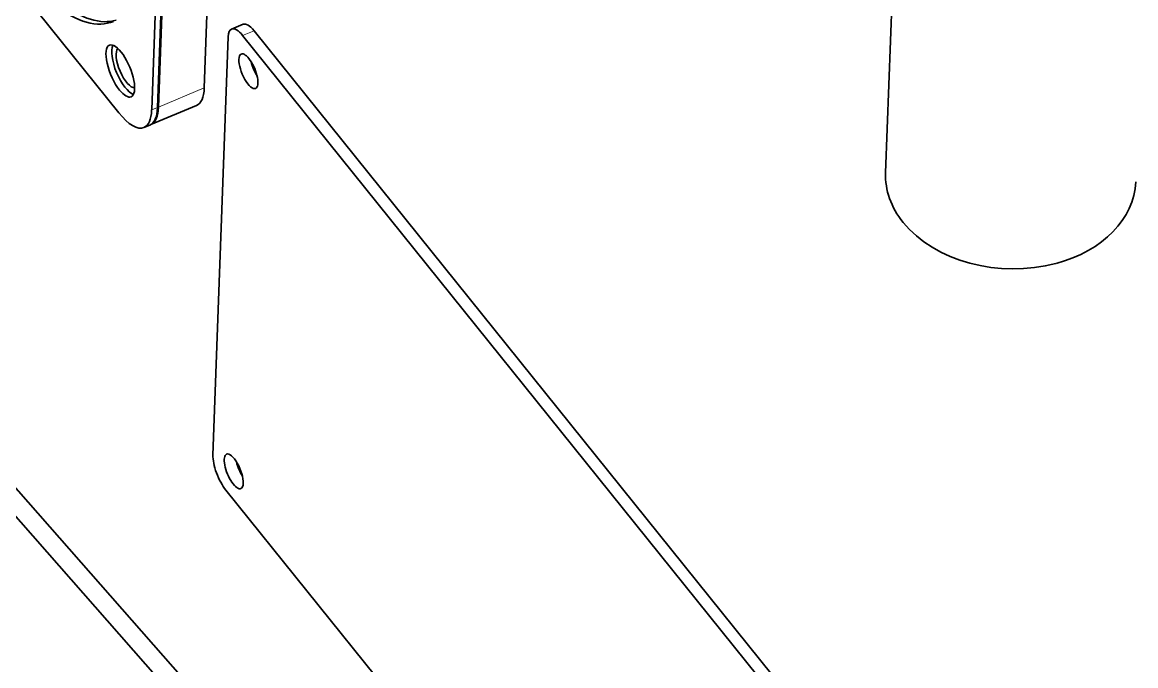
# Model space of a CAD drawing. Extents: x 23 to 417, y 3 to 294.
# Drawn here: x 383.4 to 400.12, y 130.91 to 140.57 of the extents above; entities that cross this region are included whole.
import ezdxf

# ---------------------------------------------------------------- set-up
doc = ezdxf.new("R2010")
doc.units = 0
doc.layers.get('0').update_dxf_attribs({"lineweight": 13})

# ---------------------------------------------------------------- blocks, each defined once
blk = doc.blocks.new('BLOCK4692')
at = {"color": 7, "lineweight": 35}
for p, q in [((47.706, -2.686), (-41.464, 98.72)), ((46.328, -3.255), (-42.843, 98.151))]:
    blk.add_line(p, q, dxfattribs=at)
blk = doc.blocks.new('BLOCK4695')
at = {"color": 7, "lineweight": 35}
for p, q in [((15.292, 37.428), (16.087, 59.135)), ((12.652, 57.697), (11.857, 35.99)), ((12.137, 57.482), (11.342, 35.775)), ((12.566, 57.661), (11.771, 35.954))]:
    blk.add_line(p, q, dxfattribs=at)
at = {"color": 7, "lineweight": 35, "ltscale": 0.462507}
blk.add_line((66.43, 31.06), (67.107, 49.548), dxfattribs=at)
at = {"color": 7, "lineweight": 35, "ltscale": 0.242267}
blk.add_line((8.872, 35.562), (2.799, 43.113), dxfattribs=at)
at = {"color": 7, "lineweight": 13, "ltscale": 0.09309}
blk.add_line((15.292, 37.428), (11.857, 35.99), dxfattribs=at)
at = {"color": 7, "lineweight": 35, "ltscale": 0.09309}
blk.add_line((11.279, 34.674), (14.713, 36.111), dxfattribs=at)
at = {"color": 7, "lineweight": 13, "ltscale": 0.011636}
blk.add_line((11.342, 35.775), (11.771, 35.954), dxfattribs=at)
at = {"color": 7, "lineweight": 35, "ltscale": 0.011636}
blk.add_line((11.193, 34.638), (10.763, 34.458), dxfattribs=at)
at = {"color": 7, "lineweight": 35}
for centre, major_axis, ratio, start_param, end_param in [((1.247, 59.672), (7.219, -17.25), 0.365278, 5.726407, 6.283217), ((1.676, 59.852), (7.219, -17.25), 0.365278, 5.726407, 6.249552), ((8.987, 38.702), (0.811, -1.937), 0.365278, 3.141624, 5.381185), ((8.987, 38.702), (0.811, -1.937), 0.365278, 0.000031, 3.141624), ((9.417, 38.881), (0.811, -1.937), 0.365278, 3.449866, 5.9745), ((9.49, 38.95), (-0.618, 1.476), 0.365278, 0.125663, 3.060556), ((8.987, 38.702), (0.811, -1.937), 0.365278, 5.381185, 6.283217), ((12.938, 40.355), (1.776, -4.243), 0.365278, 0.000039, 0.668796), ((9.417, 38.881), (1.776, -4.243), 0.365278, 0.000039, 0.668796), ((9.503, 38.917), (-1.776, 4.243), 0.365278, 3.141631, 3.810389), ((8.987, 38.702), (1.776, -4.243), 0.365278, 5.381185, 6.283224), ((8.987, 38.702), (1.776, -4.243), 0.365278, 0.000039, 0.668796), ((9.503, 38.917), (-1.776, 4.243), 0.365278, 3.114439, 3.141631), ((75.818, 30.716), (-9.389, 0.344), 0.730354, 6.283167, 6.847409), ((75.819, 30.716), (9.389, -0.344), 0.730357, 5.109999, 6.283163), ((75.818, 30.716), (9.389, -0.344), 0.73035, 3.705821, 5.110024)]:
    blk.add_ellipse(centre, major_axis=major_axis, ratio=ratio, start_param=start_param, end_param=end_param, dxfattribs=at)
blk = doc.blocks.new('BLOCK4769')
at = {"color": 7, "lineweight": 35, "ltscale": 0.023272}
blk.add_line((18.558, 58.09), (17.7, 57.731), dxfattribs=at)
at = {"color": 7, "lineweight": 35}
for p, q in [((17.448, 57.158), (16.298, 25.758)), ((65.449, -1.091), (18.522, 57.251)), ((66.308, -0.731), (19.381, 57.61)), ((17.272, 23.12), (66.406, -37.965))]:
    blk.add_line(p, q, dxfattribs=at)
at = {"color": 7, "lineweight": 13, "ltscale": 0.023272}
blk.add_line((18.522, 57.251), (19.381, 57.61), dxfattribs=at)
at = {"color": 7, "lineweight": 35}
for centre, major_axis, start_param, end_param in [((18.472, 55.886), (-0.772, 1.845), 0.000039, 0.668796), ((18.472, 55.886), (-0.772, 1.845), 5.381185, 6.283224), ((19.331, 56.245), (-0.772, 1.845), 5.381185, 6.283224), ((18.959, 54.567), (-0.54, 1.291), 0.668796, 3.141624), ((18.959, 54.567), (-0.54, 1.291), 0.000031, 0.668796), ((18.959, 54.567), (-0.54, 1.291), 3.141624, 6.283217), ((19.817, 54.926), (-0.54, 1.291), 1.142051, 1.99899), ((17.322, 24.486), (-0.772, 1.845), 0.668796, 2.239593), ((17.859, 24.532), (-0.54, 1.291), 0.000031, 3.141624), ((17.859, 24.532), (-0.54, 1.291), 3.810389, 6.283217), ((18.718, 24.891), (-0.54, 1.291), 1.142051, 1.99899), ((17.859, 24.532), (-0.54, 1.291), 3.141624, 3.810389)]:
    blk.add_ellipse(centre, major_axis=major_axis, ratio=0.365278, start_param=start_param, end_param=end_param, dxfattribs=at)

msp = doc.modelspace()

# ---------------------------------------------------------------- block references
at = {"lineweight": 0, "xscale": 0.2, "yscale": 0.2, "zscale": 0.2}
for name, p in [('BLOCK4695', (383.0763, 132.1023)), ('BLOCK4769', (383.0052, 128.9257)), ('BLOCK4692', (377.8438, 129.4774))]:
    msp.add_blockref(name, p, dxfattribs=at)

doc.saveas('drawing.dxf')
